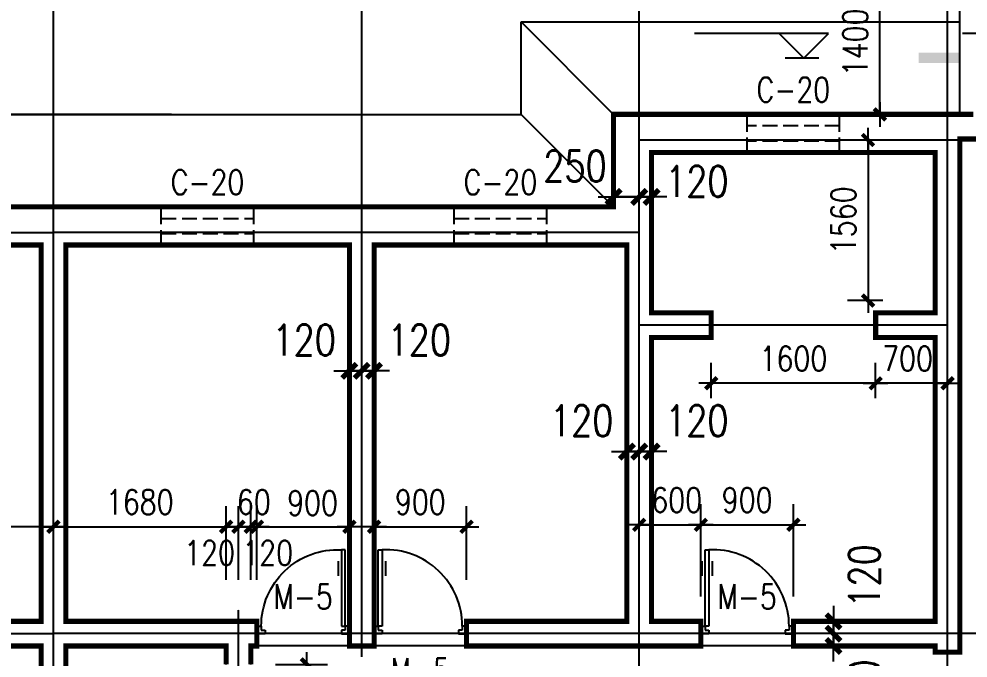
# Model space of a CAD drawing. Header units: millimetres. Extents: x -961 to 83139, y -328 to 41672.
# Drawn here: x 51208 to 60442, y 24946 to 31161 of the extents above; entities that cross this region are included whole.
import ezdxf
from ezdxf.enums import TextEntityAlignment as Align

# ---------------------------------------------------------------- set-up
doc = ezdxf.new("R2010")
doc.units = ezdxf.units.MM
doc.linetypes.add('DASH', pattern=[0.35, 0.25, -0.1])
doc.linetypes.add('DOTE', pattern=[2.42, 2, -0.2, 0.02, -0.2])
for name, color, linetype in [('COLUMN', 7, 'Continuous'), ('DOTE', 1, 'DOTE'), ('GROUND', 2, 'Continuous'), ('PUB_DIM', 3, 'Continuous'), ('PUB_WALL', 7, 'Continuous'), ('WALL', 9, 'Continuous'), ('WINDOW', 4, 'Continuous'), ('WINDOW_TEXT', 7, 'Continuous')]:
    doc.layers.add(name, color=color, linetype=linetype)
doc.styles.add('_SIMPLEX', font='SIMPLEX.shx', dxfattribs={"width": 0.8})
doc.styles.add('DIM_FONT', font='SIMPLEX.shx', dxfattribs={"width": 0.8})
doc.styles.add('SIMPLEX', font='SIMPLEX.SHX')
doc.dimstyles.new('AXIS', dxfattribs={"dimtxt": 300, "dimasz": 1, "dimexe": 250, "dimexo": 300, "dimgap": 150, "dimtad": 1, "dimdec": 0, "dimzin": 0, "dimdsep": 46, "dimtxsty": 'DIM_FONT', "dimblk": '_DIMX', "dimcen": 0.09, "dimse1": 1, "dimse2": 1, "dimclrt": 7, "dimadec": 0, "dimazin": 0, "dimtfac": 1, "dimtdec": 0, "dimtix": 1, "dimtmove": 2, "dimatfit": 3, "dimldrblk": '_DIMX', "dimfxl": 1, "dimtolj": 1, "dimtzin": 0, "dimarcsym": 0})
doc.dimstyles.new('DIMA80', dxfattribs={"dimscale": 0.8, "dimtxt": 300, "dimasz": 1, "dimexe": 250, "dimexo": 300, "dimgap": 150, "dimtad": 1, "dimdec": 0, "dimzin": 0, "dimdsep": 46, "dimtxsty": 'DIM_FONT', "dimblk": '_DIMX', "dimcen": 0.09, "dimse1": 1, "dimclrt": 7, "dimadec": 0, "dimazin": 0, "dimtfac": 1, "dimtdec": 0, "dimtix": 1, "dimtmove": 2, "dimatfit": 3, "dimldrblk": '_DIMX', "dimfxl": 1, "dimtolj": 1, "dimtzin": 0, "dimarcsym": 0})
doc.dimstyles.new('DIMB80', dxfattribs={"dimscale": 0.8, "dimtxt": 300, "dimasz": 1, "dimexe": 250, "dimexo": 300, "dimgap": 150, "dimtad": 1, "dimdec": 0, "dimzin": 0, "dimdsep": 46, "dimtxsty": 'DIM_FONT', "dimblk": '_DIMX', "dimcen": 0.09, "dimse2": 1, "dimclrt": 7, "dimadec": 0, "dimazin": 0, "dimtfac": 1, "dimtdec": 0, "dimtix": 1, "dimtmove": 2, "dimatfit": 3, "dimldrblk": '_DIMX', "dimfxl": 1, "dimtolj": 1, "dimtzin": 0, "dimarcsym": 0})
doc.dimstyles.new('DIMN80', dxfattribs={"dimscale": 0.8, "dimtxt": 300, "dimasz": 1, "dimexe": 250, "dimexo": 300, "dimgap": 150, "dimtad": 1, "dimdec": 0, "dimzin": 0, "dimdsep": 46, "dimtxsty": 'DIM_FONT', "dimblk": '_DIMX', "dimcen": 0.09, "dimclrt": 7, "dimadec": 0, "dimazin": 0, "dimtfac": 1, "dimtdec": 0, "dimtix": 1, "dimtmove": 2, "dimatfit": 3, "dimldrblk": '_DIMX', "dimfxl": 1, "dimtolj": 1, "dimtzin": 0, "dimarcsym": 0})

# ---------------------------------------------------------------- blocks, each defined once
blk = doc.blocks.new('_DIMX')
blk.add_line((-150, 0), (150, 0))
at = {"const_width": 50}
blk.add_lwpolyline([(-70, -70), (70, 70)], dxfattribs=at)
blk = doc.blocks.new('*D816')
at = {"layer": 'Defpoints', "color": 0}
for p in [(59542.7, 27617.5), (59542.7, 27233.7), (60242.7, 27233.7)]:
    blk.add_point(p, dxfattribs=at)
at = {"layer": 'PUB_DIM', "color": 0, "lineweight": -2}
for p, q in [((59542.7, 27473.7), (59542.7, 27817.5)), ((60241.9, 27617.5), (59543.5, 27617.5))]:
    blk.add_line(p, q, dxfattribs=at)
at = {"layer": 'PUB_DIM', "color": 0, "lineweight": -2, "xscale": 0.8, "yscale": 0.8, "zscale": 0.8, "rotation": 180}
blk.add_blockref('_DIMX', (59542.7, 27617.5), dxfattribs=at)
at = {"layer": 'PUB_DIM', "color": 0, "lineweight": -2, "xscale": 0.8, "yscale": 0.8, "zscale": 0.8}
blk.add_blockref('_DIMX', (60242.7, 27617.5), dxfattribs=at)
at = {"layer": 'PUB_DIM', "color": 7, "insert": (59853.6, 27857.5), "char_height": 240, "attachment_point": 5, "style": 'DIM_FONT'}
blk.add_mtext('\\A1;700', dxfattribs=at)
blk = doc.blocks.new('*D817')
at = {"layer": 'Defpoints', "color": 0}
for p in [(57942.7, 27617.5), (57942.7, 27233.7), (59542.7, 27233.7)]:
    blk.add_point(p, dxfattribs=at)
at = {"layer": 'PUB_DIM', "color": 0, "lineweight": -2}
for p, q in [((57942.7, 27473.7), (57942.7, 27817.5)), ((59542.7, 27473.7), (59542.7, 27817.5)), ((59541.9, 27617.5), (57943.5, 27617.5))]:
    blk.add_line(p, q, dxfattribs=at)
at = {"layer": 'PUB_DIM', "color": 0, "lineweight": -2, "xscale": 0.8, "yscale": 0.8, "zscale": 0.8, "rotation": 180}
blk.add_blockref('_DIMX', (57942.7, 27617.5), dxfattribs=at)
at = {"layer": 'PUB_DIM', "color": 0, "lineweight": -2, "xscale": 0.8, "yscale": 0.8, "zscale": 0.8}
blk.add_blockref('_DIMX', (59542.7, 27617.5), dxfattribs=at)
at = {"layer": 'PUB_DIM', "color": 7, "insert": (58742.7, 27857.5), "char_height": 240, "attachment_point": 5, "style": 'DIM_FONT'}
blk.add_mtext('\\A1;1600', dxfattribs=at)
blk = doc.blocks.new('M_A23MCU')
for p, q in [((-0.454, 0.081), (-0.454, 0.905)), ((-0.454, 0.905), (-0.413, 0.905)), ((-0.413, 0.905), (-0.413, 0.081)), ((-0.489, 0.782), (-0.489, 0.624)), ((-0.378, 0.782), (-0.378, 0.624)), ((-0.495, -0.002), (-0.495, 0.081)), ((-0.495, 0.081), (-0.454, 0.081)), ((-0.413, 0.081), (-0.454, 0.081)), ((-0.454, 0.081), (-0.454, 0.039)), ((-0.454, 0.039), (-0.413, 0.039)), ((-0.413, 0.039), (-0.413, -0.002)), ((0.412, 0.039), (0.412, -0.002)), ((0.453, 0.039), (0.412, 0.039)), ((0.453, 0.081), (0.453, 0.039)), ((0.494, 0.081), (0.453, 0.081)), ((0.494, -0.002), (0.494, 0.081)), ((-0.413, -0.002), (-0.495, -0.002)), ((-0.495, -0.002), (-0.495, -0.002)), ((0.412, -0.002), (0.494, -0.002)), ((0.494, -0.002), (0.494, -0.002))]:
    blk.add_line(p, q)
blk.add_arc((-0.372, 0.082), 0.825, 359.9283, 92.866)
blk = doc.blocks.new('*D833')
at = {"layer": 'Defpoints', "color": 0}
for p in [(54422.7, 26222.6), (53522.7, 25465.5), (54422.7, 25465.5)]:
    blk.add_point(p, dxfattribs=at)
at = {"layer": 'PUB_DIM', "color": 0, "lineweight": -2}
for p, q in [((53522.7, 25705.5), (53522.7, 26422.6)), ((53521.9, 26222.6), (53521.1, 26222.6)), ((53522.7, 26222.6), (54422.7, 26222.6)), ((54423.5, 26222.6), (54424.3, 26222.6))]:
    blk.add_line(p, q, dxfattribs=at)
at = {"layer": 'PUB_DIM', "color": 0, "lineweight": -2, "xscale": 0.8, "yscale": 0.8, "zscale": 0.8}
blk.add_blockref('_DIMX', (53522.7, 26222.6), dxfattribs=at)
at = {"layer": 'PUB_DIM', "color": 0, "lineweight": -2, "xscale": 0.8, "yscale": 0.8, "zscale": 0.8, "rotation": 180}
blk.add_blockref('_DIMX', (54422.7, 26222.6), dxfattribs=at)
at = {"layer": 'PUB_DIM', "color": 7, "insert": (54064.4, 26453.2), "char_height": 240, "attachment_point": 5, "style": 'DIM_FONT'}
blk.add_mtext('\\A1;900', dxfattribs=at)
blk = doc.blocks.new('*D835')
at = {"layer": 'Defpoints', "color": 0}
for p in [(53222.7, 26222.6), (51542.7, 25465.5), (53222.7, 25465.5)]:
    blk.add_point(p, dxfattribs=at)
at = {"layer": 'PUB_DIM', "color": 0, "lineweight": -2}
for p, q in [((53222.7, 25705.5), (53222.7, 26422.6)), ((51543.5, 26222.6), (53221.9, 26222.6))]:
    blk.add_line(p, q, dxfattribs=at)
at = {"layer": 'PUB_DIM', "color": 0, "lineweight": -2, "xscale": 0.8, "yscale": 0.8, "zscale": 0.8, "rotation": 180}
blk.add_blockref('_DIMX', (51542.7, 26222.6), dxfattribs=at)
at = {"layer": 'PUB_DIM', "color": 0, "lineweight": -2, "xscale": 0.8, "yscale": 0.8, "zscale": 0.8}
blk.add_blockref('_DIMX', (53222.7, 26222.6), dxfattribs=at)
at = {"layer": 'PUB_DIM', "color": 7, "insert": (52382.7, 26462.6), "char_height": 240, "attachment_point": 5, "style": 'DIM_FONT'}
blk.add_mtext('\\A1;1680', dxfattribs=at)
blk = doc.blocks.new('*D845')
at = {"layer": 'Defpoints', "color": 0}
for p in [(49862.7, 26222.6), (49862.7, 25465.5), (51542.7, 25465.5)]:
    blk.add_point(p, dxfattribs=at)
at = {"layer": 'PUB_DIM', "color": 0, "lineweight": -2}
for p, q in [((49862.7, 25705.5), (49862.7, 26422.6)), ((51541.9, 26222.6), (49863.5, 26222.6))]:
    blk.add_line(p, q, dxfattribs=at)
at = {"layer": 'PUB_DIM', "color": 0, "lineweight": -2, "xscale": 0.8, "yscale": 0.8, "zscale": 0.8, "rotation": 180}
blk.add_blockref('_DIMX', (49862.7, 26222.6), dxfattribs=at)
at = {"layer": 'PUB_DIM', "color": 0, "lineweight": -2, "xscale": 0.8, "yscale": 0.8, "zscale": 0.8}
blk.add_blockref('_DIMX', (51542.7, 26222.6), dxfattribs=at)
at = {"layer": 'PUB_DIM', "color": 7, "insert": (50702.7, 26462.6), "char_height": 240, "attachment_point": 5, "style": 'DIM_FONT'}
blk.add_mtext('\\A1;1680', dxfattribs=at)
blk = doc.blocks.new('*D847')
at = {"layer": 'Defpoints', "color": 0}
for p in [(53462.7, 24883.2), (54010, 24883.2), (53462.7, 23983.2)]:
    blk.add_point(p, dxfattribs=at)
at = {"layer": 'PUB_DIM', "color": 0, "lineweight": -2}
for p, q in [((53702.7, 24883.2), (54210, 24883.2)), ((54010, 23984), (54010, 24882.4)), ((53702.7, 23983.2), (54210, 23983.2))]:
    blk.add_line(p, q, dxfattribs=at)
at = {"layer": 'PUB_DIM', "color": 0, "lineweight": -2, "xscale": 0.8, "yscale": 0.8, "zscale": 0.8}
for p, rotation in [((54010, 24883.2), 90), ((54010, 23983.2), 270)]:
    blk.add_blockref('_DIMX', p, dxfattribs=dict(at, rotation=rotation))
at = {"layer": 'PUB_DIM', "color": 7, "insert": (53770, 24571.4), "char_height": 240, "attachment_point": 5, "rotation": 90, "style": 'DIM_FONT'}
blk.add_mtext('\\A1;900', dxfattribs=at)
blk = doc.blocks.new('*D851')
at = {"layer": 'Defpoints', "color": 0}
for p in [(53522.7, 26222.6), (53462.7, 25465.5), (53522.7, 25465.5)]:
    blk.add_point(p, dxfattribs=at)
at = {"layer": 'PUB_DIM', "color": 0, "lineweight": -2}
for p, q in [((53462.7, 25705.5), (53462.7, 26422.6)), ((53522.7, 25705.5), (53522.7, 26422.6)), ((53461.9, 26222.6), (53461.1, 26222.6)), ((53462.7, 26222.6), (53522.7, 26222.6)), ((53523.5, 26222.6), (53524.3, 26222.6))]:
    blk.add_line(p, q, dxfattribs=at)
at = {"layer": 'PUB_DIM', "color": 0, "lineweight": -2, "xscale": 0.8, "yscale": 0.8, "zscale": 0.8}
blk.add_blockref('_DIMX', (53462.7, 26222.6), dxfattribs=at)
at = {"layer": 'PUB_DIM', "color": 0, "lineweight": -2, "xscale": 0.8, "yscale": 0.8, "zscale": 0.8, "rotation": 180}
blk.add_blockref('_DIMX', (53522.7, 26222.6), dxfattribs=at)
at = {"layer": 'PUB_DIM', "color": 7, "insert": (53492.7, 26462.6), "char_height": 240, "attachment_point": 5, "style": 'DIM_FONT'}
blk.add_mtext('\\A1;60', dxfattribs=at)
blk = doc.blocks.new('*D852')
at = {"layer": 'Defpoints', "color": 0}
for p in [(53462.7, 26222.6), (53342.7, 25465.5), (53462.7, 25465.5)]:
    blk.add_point(p, dxfattribs=at)
at = {"layer": 'PUB_DIM', "color": 0, "lineweight": -2}
for p, q in [((53342.7, 25705.5), (53342.7, 26422.6)), ((53462.7, 25705.5), (53462.7, 26422.6)), ((53341.9, 26222.6), (53341.1, 26222.6)), ((53342.7, 26222.6), (53462.7, 26222.6)), ((53463.5, 26222.6), (53464.3, 26222.6))]:
    blk.add_line(p, q, dxfattribs=at)
at = {"layer": 'PUB_DIM', "color": 0, "lineweight": -2, "xscale": 0.8, "yscale": 0.8, "zscale": 0.8}
blk.add_blockref('_DIMX', (53342.7, 26222.6), dxfattribs=at)
at = {"layer": 'PUB_DIM', "color": 0, "lineweight": -2, "xscale": 0.8, "yscale": 0.8, "zscale": 0.8, "rotation": 180}
blk.add_blockref('_DIMX', (53462.7, 26222.6), dxfattribs=at)
at = {"layer": 'PUB_DIM', "color": 7, "insert": (53628, 25968.8), "char_height": 240, "attachment_point": 5, "style": 'DIM_FONT'}
blk.add_mtext('\\A1;120', dxfattribs=at)
blk = doc.blocks.new('*D853')
at = {"layer": 'Defpoints', "color": 0}
for p in [(53342.7, 26222.6), (53222.7, 25465.5), (53342.7, 25465.5)]:
    blk.add_point(p, dxfattribs=at)
at = {"layer": 'PUB_DIM', "color": 0, "lineweight": -2}
for p, q in [((53222.7, 25705.5), (53222.7, 26422.6)), ((53342.7, 25705.5), (53342.7, 26422.6)), ((53221.9, 26222.6), (53221.1, 26222.6)), ((53222.7, 26222.6), (53342.7, 26222.6)), ((53343.5, 26222.6), (53344.3, 26222.6))]:
    blk.add_line(p, q, dxfattribs=at)
at = {"layer": 'PUB_DIM', "color": 0, "lineweight": -2, "xscale": 0.8, "yscale": 0.8, "zscale": 0.8}
blk.add_blockref('_DIMX', (53222.7, 26222.6), dxfattribs=at)
at = {"layer": 'PUB_DIM', "color": 0, "lineweight": -2, "xscale": 0.8, "yscale": 0.8, "zscale": 0.8, "rotation": 180}
blk.add_blockref('_DIMX', (53342.7, 26222.6), dxfattribs=at)
at = {"layer": 'PUB_DIM', "color": 7, "insert": (53062.3, 25968.8), "char_height": 240, "attachment_point": 5, "style": 'DIM_FONT'}
blk.add_mtext('\\A1;120', dxfattribs=at)
blk = doc.blocks.new('*D858')
at = {"layer": 'Defpoints', "color": 0}
for p in [(59132.8, 25183.2), (59132.8, 25183.2), (59132.8, 25063.2)]:
    blk.add_point(p, dxfattribs=at)
at = {"layer": 'PUB_DIM', "color": 0, "lineweight": -2}
for p, q in [((59132.8, 25184.2), (59132.8, 25185.2)), ((59132.8, 25063.2), (59132.8, 25183.2)), ((59132.8, 25062.2), (59132.8, 25061.2))]:
    blk.add_line(p, q, dxfattribs=at)
for p, rotation in [((59132.8, 25183.2), 270), ((59132.8, 25063.2), 90)]:
    blk.add_blockref('_DIMX', p, dxfattribs=dict(at, rotation=rotation))
at = {"layer": 'PUB_DIM', "color": 7, "insert": (59432.8, 24623.2), "char_height": 300, "attachment_point": 5, "rotation": 90, "style": 'DIM_FONT'}
blk.add_mtext('\\A1;120', dxfattribs=at)
blk = doc.blocks.new('*D859')
at = {"layer": 'Defpoints', "color": 0}
for p in [(59132.8, 25303.2), (59132.8, 25303.2), (59132.8, 25183.2)]:
    blk.add_point(p, dxfattribs=at)
at = {"layer": 'PUB_DIM', "color": 0, "lineweight": -2}
for p, q in [((59132.8, 25304.2), (59132.8, 25305.2)), ((59132.8, 25183.2), (59132.8, 25303.2)), ((59132.8, 25182.2), (59132.8, 25181.2))]:
    blk.add_line(p, q, dxfattribs=at)
for p, rotation in [((59132.8, 25303.2), 270), ((59132.8, 25183.2), 90)]:
    blk.add_blockref('_DIMX', p, dxfattribs=dict(at, rotation=rotation))
at = {"layer": 'PUB_DIM', "color": 7, "insert": (59432.8, 25743.2), "char_height": 300, "attachment_point": 5, "rotation": 90, "style": 'DIM_FONT'}
blk.add_mtext('\\A1;120', dxfattribs=at)
blk = doc.blocks.new('*D861')
at = {"layer": 'Defpoints', "color": 0}
for p in [(57242.7, 26953.7), (57242.7, 26953.7), (57362.7, 26953.7)]:
    blk.add_point(p, dxfattribs=at)
at = {"layer": 'PUB_DIM', "color": 0, "lineweight": -2}
for p, q in [((57241.7, 26953.7), (57240.7, 26953.7)), ((57362.7, 26953.7), (57242.7, 26953.7)), ((57363.7, 26953.7), (57364.7, 26953.7))]:
    blk.add_line(p, q, dxfattribs=at)
blk.add_blockref('_DIMX', (57242.7, 26953.7), dxfattribs=at)
at = {"layer": 'PUB_DIM', "color": 0, "lineweight": -2, "rotation": 180}
blk.add_blockref('_DIMX', (57362.7, 26953.7), dxfattribs=at)
at = {"layer": 'PUB_DIM', "color": 7, "insert": (57802.7, 27253.7), "char_height": 300, "attachment_point": 5, "style": 'DIM_FONT'}
blk.add_mtext('\\A1;120', dxfattribs=at)
blk = doc.blocks.new('*D862')
at = {"layer": 'Defpoints', "color": 0}
for p in [(58742.8, 26241.6), (57842.8, 25303.2), (58742.8, 25303.2)]:
    blk.add_point(p, dxfattribs=at)
at = {"layer": 'PUB_DIM', "color": 0, "lineweight": -2}
for p, q in [((57842.8, 25543.2), (57842.8, 26441.6)), ((58742.8, 25543.2), (58742.8, 26441.6)), ((57843.6, 26241.6), (58742, 26241.6))]:
    blk.add_line(p, q, dxfattribs=at)
at = {"layer": 'PUB_DIM', "color": 0, "lineweight": -2, "xscale": 0.8, "yscale": 0.8, "zscale": 0.8, "rotation": 180}
blk.add_blockref('_DIMX', (57842.8, 26241.6), dxfattribs=at)
at = {"layer": 'PUB_DIM', "color": 0, "lineweight": -2, "xscale": 0.8, "yscale": 0.8, "zscale": 0.8}
blk.add_blockref('_DIMX', (58742.8, 26241.6), dxfattribs=at)
at = {"layer": 'PUB_DIM', "color": 7, "insert": (58292.8, 26481.6), "char_height": 240, "attachment_point": 5, "style": 'DIM_FONT'}
blk.add_mtext('\\A1;900', dxfattribs=at)
blk = doc.blocks.new('*D863')
at = {"layer": 'Defpoints', "color": 0}
for p in [(57842.8, 26241.6), (57242.8, 25303.2), (57842.8, 25303.2)]:
    blk.add_point(p, dxfattribs=at)
at = {"layer": 'PUB_DIM', "color": 0, "lineweight": -2}
for p, q in [((57842.8, 25543.2), (57842.8, 26441.6)), ((57243.6, 26241.6), (57842, 26241.6))]:
    blk.add_line(p, q, dxfattribs=at)
at = {"layer": 'PUB_DIM', "color": 0, "lineweight": -2, "xscale": 0.8, "yscale": 0.8, "zscale": 0.8, "rotation": 180}
blk.add_blockref('_DIMX', (57242.8, 26241.6), dxfattribs=at)
at = {"layer": 'PUB_DIM', "color": 0, "lineweight": -2, "xscale": 0.8, "yscale": 0.8, "zscale": 0.8}
blk.add_blockref('_DIMX', (57842.8, 26241.6), dxfattribs=at)
at = {"layer": 'PUB_DIM', "color": 7, "insert": (57607.4, 26481.6), "char_height": 240, "attachment_point": 5, "style": 'DIM_FONT'}
blk.add_mtext('\\A1;600', dxfattribs=at)
blk = doc.blocks.new('M_A6')
blk.add_line((0.5, 0), (0.5, 0))
blk = doc.blocks.new('*D864')
at = {"layer": 'Defpoints', "color": 0}
for p in [(55562.7, 26222.6), (54662.7, 25465.5), (55562.7, 25465.5)]:
    blk.add_point(p, dxfattribs=at)
at = {"layer": 'PUB_DIM', "color": 0, "lineweight": -2}
for p, q in [((55562.7, 25705.5), (55562.7, 26422.6)), ((54663.5, 26222.6), (55561.9, 26222.6))]:
    blk.add_line(p, q, dxfattribs=at)
at = {"layer": 'PUB_DIM', "color": 0, "lineweight": -2, "xscale": 0.8, "yscale": 0.8, "zscale": 0.8, "rotation": 180}
blk.add_blockref('_DIMX', (54662.7, 26222.6), dxfattribs=at)
at = {"layer": 'PUB_DIM', "color": 0, "lineweight": -2, "xscale": 0.8, "yscale": 0.8, "zscale": 0.8}
blk.add_blockref('_DIMX', (55562.7, 26222.6), dxfattribs=at)
at = {"layer": 'PUB_DIM', "color": 7, "insert": (55112.7, 26462.6), "char_height": 240, "attachment_point": 5, "style": 'DIM_FONT'}
blk.add_mtext('\\A1;900', dxfattribs=at)
blk = doc.blocks.new('*D868')
at = {"layer": 'Defpoints', "color": 0}
for p in [(57122.7, 26953.7), (57122.7, 26953.7), (57242.7, 26953.7)]:
    blk.add_point(p, dxfattribs=at)
at = {"layer": 'PUB_DIM', "color": 0, "lineweight": -2}
for p, q in [((57121.7, 26953.7), (57120.7, 26953.7)), ((57242.7, 26953.7), (57122.7, 26953.7)), ((57243.7, 26953.7), (57244.7, 26953.7))]:
    blk.add_line(p, q, dxfattribs=at)
blk.add_blockref('_DIMX', (57122.7, 26953.7), dxfattribs=at)
at = {"layer": 'PUB_DIM', "color": 0, "lineweight": -2, "rotation": 180}
blk.add_blockref('_DIMX', (57242.7, 26953.7), dxfattribs=at)
at = {"layer": 'PUB_DIM', "color": 7, "insert": (56682.7, 27253.7), "char_height": 300, "attachment_point": 5, "style": 'DIM_FONT'}
blk.add_mtext('\\A1;120', dxfattribs=at)
blk = doc.blocks.new('*D760')
at = {"layer": 'Defpoints', "color": 0}
for p in [(54542.7, 27738.8), (54542.7, 27738.8), (54662.7, 27738.8)]:
    blk.add_point(p, dxfattribs=at)
at = {"layer": 'PUB_DIM', "color": 0, "lineweight": -2}
for p, q in [((54541.7, 27738.8), (54540.7, 27738.8)), ((54662.7, 27738.8), (54542.7, 27738.8)), ((54663.7, 27738.8), (54664.7, 27738.8))]:
    blk.add_line(p, q, dxfattribs=at)
blk.add_blockref('_DIMX', (54542.7, 27738.8), dxfattribs=at)
at = {"layer": 'PUB_DIM', "color": 0, "lineweight": -2, "rotation": 180}
blk.add_blockref('_DIMX', (54662.7, 27738.8), dxfattribs=at)
at = {"layer": 'PUB_DIM', "color": 7, "insert": (55102.7, 28038.8), "char_height": 300, "attachment_point": 5, "style": 'DIM_FONT'}
blk.add_mtext('\\A1;120', dxfattribs=at)
blk = doc.blocks.new('*D761')
at = {"layer": 'Defpoints', "color": 0}
for p in [(54422.7, 27738.8), (54422.7, 27738.8), (54542.7, 27738.8)]:
    blk.add_point(p, dxfattribs=at)
at = {"layer": 'PUB_DIM', "color": 0, "lineweight": -2}
for p, q in [((54421.7, 27738.8), (54420.7, 27738.8)), ((54542.7, 27738.8), (54422.7, 27738.8)), ((54543.7, 27738.8), (54544.7, 27738.8))]:
    blk.add_line(p, q, dxfattribs=at)
blk.add_blockref('_DIMX', (54422.7, 27738.8), dxfattribs=at)
at = {"layer": 'PUB_DIM', "color": 0, "lineweight": -2, "rotation": 180}
blk.add_blockref('_DIMX', (54542.7, 27738.8), dxfattribs=at)
at = {"layer": 'PUB_DIM', "color": 7, "insert": (53982.7, 28038.8), "char_height": 300, "attachment_point": 5, "style": 'DIM_FONT'}
blk.add_mtext('\\A1;120', dxfattribs=at)
blk = doc.blocks.new('_GCBLK')
at = {"linetype": 'DASH'}
for p, q in [((-0.5, -0.5), (-0.5, 0.5)), ((0.5, -0.5), (0.5, 0.5)), ((-0.5, 0.2), (0.5, 0.2)), ((-0.5, -0.2), (0.5, -0.2))]:
    blk.add_line(p, q, dxfattribs=at)
at = {"layer": 'WINDOW_TEXT', "style": 'SIMPLEX', "flags": 9}
blk.add_attdef('A', text='', height=1, dxfattribs=at).set_placement((0, 1.5), align=Align.MIDDLE)
blk = doc.blocks.new('*D764')
at = {"layer": 'Defpoints', "color": 0}
for p in [(57242.7, 29430.8), (57242.7, 29430.8), (57362.7, 29430.8)]:
    blk.add_point(p, dxfattribs=at)
at = {"layer": 'PUB_DIM', "color": 0, "lineweight": -2}
for p, q in [((57241.7, 29430.8), (57240.7, 29430.8)), ((57362.7, 29430.8), (57242.7, 29430.8)), ((57363.7, 29430.8), (57364.7, 29430.8))]:
    blk.add_line(p, q, dxfattribs=at)
blk.add_blockref('_DIMX', (57242.7, 29430.8), dxfattribs=at)
at = {"layer": 'PUB_DIM', "color": 0, "lineweight": -2, "rotation": 180}
blk.add_blockref('_DIMX', (57362.7, 29430.8), dxfattribs=at)
at = {"layer": 'PUB_DIM', "color": 7, "insert": (57802.7, 29581.8), "char_height": 300, "attachment_point": 5, "style": 'DIM_FONT'}
blk.add_mtext('\\A1;120', dxfattribs=at)
blk = doc.blocks.new('*D765')
at = {"layer": 'Defpoints', "color": 0}
for p in [(59853.8, 29983.2), (59468.8, 28423.2), (59853.8, 28423.2)]:
    blk.add_point(p, dxfattribs=at)
at = {"layer": 'PUB_DIM', "color": 0, "lineweight": -2}
for p, q in [((59468.8, 29982.4), (59468.8, 28424)), ((59613.8, 28423.2), (59268.8, 28423.2))]:
    blk.add_line(p, q, dxfattribs=at)
at = {"layer": 'PUB_DIM', "color": 0, "lineweight": -2, "xscale": 0.8, "yscale": 0.8, "zscale": 0.8}
for p, rotation in [((59468.8, 29983.2), 90), ((59468.8, 28423.2), 270)]:
    blk.add_blockref('_DIMX', p, dxfattribs=dict(at, rotation=rotation))
at = {"layer": 'PUB_DIM', "color": 7, "insert": (59228.8, 29203.2), "char_height": 240, "attachment_point": 5, "rotation": 90, "style": 'DIM_FONT'}
blk.add_mtext('\\A1;1560', dxfattribs=at)
blk = doc.blocks.new('*D766')
at = {"layer": 'Defpoints', "color": 0}
for p in [(59584.2, 31633.2), (60122.7, 31633.2), (60122.7, 30233.2)]:
    blk.add_point(p, dxfattribs=at)
at = {"layer": 'PUB_DIM', "color": 0, "lineweight": -2}
for p, q in [((59882.7, 31633.2), (59384.2, 31633.2)), ((59584.2, 30234), (59584.2, 31632.4))]:
    blk.add_line(p, q, dxfattribs=at)
at = {"layer": 'PUB_DIM', "color": 0, "lineweight": -2, "xscale": 0.8, "yscale": 0.8, "zscale": 0.8}
for p, rotation in [((59584.2, 31633.2), 90), ((59584.2, 30233.2), 270)]:
    blk.add_blockref('_DIMX', p, dxfattribs=dict(at, rotation=rotation))
at = {"layer": 'PUB_DIM', "color": 7, "insert": (59344.2, 30933.2), "char_height": 240, "attachment_point": 5, "rotation": 90, "style": 'DIM_FONT'}
blk.add_mtext('\\A1;1400', dxfattribs=at)
blk = doc.blocks.new('_FZH')
blk.add_solid([(-0.5, -0.5), (-0.5, 0.5), (0.5, -0.5), (0.5, 0.5)])
blk = doc.blocks.new('*D768')
at = {"layer": 'Defpoints', "color": 0}
for p in [(56992.7, 29430.8), (56992.7, 29430.8), (57242.7, 29430.8)]:
    blk.add_point(p, dxfattribs=at)
at = {"layer": 'PUB_DIM', "color": 0, "lineweight": -2}
for p, q in [((56991.7, 29430.8), (56990.7, 29430.8)), ((57242.7, 29430.8), (56992.7, 29430.8)), ((57243.7, 29430.8), (57244.7, 29430.8))]:
    blk.add_line(p, q, dxfattribs=at)
blk.add_blockref('_DIMX', (56992.7, 29430.8), dxfattribs=at)
at = {"layer": 'PUB_DIM', "color": 0, "lineweight": -2, "rotation": 180}
blk.add_blockref('_DIMX', (57242.7, 29430.8), dxfattribs=at)
at = {"layer": 'PUB_DIM', "color": 7, "insert": (56617.7, 29730.8), "char_height": 300, "attachment_point": 5, "style": 'DIM_FONT'}
blk.add_mtext('\\A1;250', dxfattribs=at)

msp = doc.modelspace()

# ---------------------------------------------------------------- linework, layer by layer
at = {"color": 2}
msp.add_line((60362.7, 30233.2), (60362.7, 31633.2), dxfattribs=at)
at = {"layer": 'DOTE'}
for p, q in [((51542.7, 15533.2), (51542.7, 32751.7)), ((51542.7, 15533.2), (51542.7, 32751.7)), ((54542.7, 24955.9), (54542.7, 32751.7)), ((57242.7, 24819), (57242.7, 32751.7)), ((60242.7, 23360.3), (60242.7, 32751.7)), ((65642.7, 29983.2), (57242.7, 29983.2)), ((45842.7, 29083.2), (51542.7, 29083.2)), ((57242.7, 29083.2), (51542.7, 29083.2)), ((60242.7, 28183.2), (57242.7, 28183.2)), ((53342.7, 21883.2), (53342.7, 25415.1)), ((31742.7, 25183.2), (51542.7, 25183.2)), ((71342.7, 25183.2), (51542.7, 25183.2))]:
    msp.add_line(p, q, dxfattribs=at)
at = {"layer": 'GROUND'}
for p, q in [((56092.7, 30233.2), (56092.7, 31133.2)), ((56092.7, 31133.2), (60362.7, 31133.2)), ((56992.7, 30233.2), (56092.7, 31133.2)), ((52692.7, 30233.2), (46992.7, 30233.2)), ((50392.7, 30233.2), (56092.7, 30233.2)), ((56992.7, 29333.2), (56092.7, 30233.2))]:
    msp.add_line(p, q, dxfattribs=at)
at = {"layer": 'PUB_DIM'}
for p, q in [((58844.7, 31021.1), (57779.5, 31021.1)), ((58604.7, 31021.1), (58844.7, 30781.1)), ((59084.7, 31021.1), (58604.7, 31021.1)), ((58844.7, 30781.1), (59084.7, 31021.1)), ((61454, 31021.1), (60388.9, 31021.1)), ((58990.2, 30781.1), (58661.8, 30781.1))]:
    msp.add_line(p, q, dxfattribs=at)
at = {"layer": 'PUB_WALL', "const_width": 50}
for points in [[(51422.7, 29333.2), (56992.7, 29333.2), (56992.7, 30233.2), (60492.7, 30233.2)], [(60692.7, 29993.2), (60362.7, 29993.2), (60362.7, 25003.2), (60122.7, 25003.2), (60122.7, 25063.2), (58742.7, 25063.2), (58742.7, 25303.2), (60122.7, 25303.2), (60122.7, 28063.2), (59542.7, 28063.2), (59542.7, 28303.2), (60122.7, 28303.2), (60122.7, 28963.2), (60122.7, 29863.2), (57362.7, 29863.2), (57362.7, 28963.2), (57362.7, 28303.2), (57942.7, 28303.2), (57942.7, 28063.2), (57362.7, 28063.2), (57362.7, 25303.2), (57842.7, 25303.2), (57842.7, 25063.2), (55562.7, 25063.2), (55562.7, 25303.2), (57122.7, 25303.2), (57122.7, 28963.2), (54662.7, 28963.2), (54662.7, 25303.2), (54662.7, 25063.2), (54422.7, 25063.2), (54422.7, 25303.2), (54422.7, 28963.2), (51662.7, 28963.2), (51662.7, 25303.2), (53522.7, 25303.2), (53522.7, 25063.2), (53462.7, 25063.2), (53462.7, 24883.2)], [(51662.7, 29333.2), (46092.7, 29333.2)], [(48662.7, 28963.2), (51422.7, 28963.2), (51422.7, 25303.2), (49562.7, 25303.2)], [(49862.7, 25063.2), (51422.7, 25063.2), (51422.7, 22003.2), (49922.7, 22003.2)], [(53222.7, 24883.2), (53222.7, 25063.2), (51662.7, 25063.2), (51662.7, 22003.2)]]:
    msp.add_lwpolyline(points, dxfattribs=at)
at = {"layer": 'WALL'}
for p, q in [((56992.7, 30233.2), (56992.7, 29333.2)), ((60492.7, 30233.2), (56992.7, 30233.2)), ((60362.7, 29993.2), (60362.7, 25003.2)), ((60692.7, 29993.2), (60362.7, 29993.2)), ((57362.7, 29863.2), (57362.7, 28963.2)), ((60122.7, 29863.2), (57362.7, 29863.2)), ((60122.7, 28963.2), (60122.7, 29863.2)), ((51662.7, 29333.2), (46092.7, 29333.2)), ((51422.7, 29333.2), (56992.7, 29333.2)), ((51422.7, 28963.2), (48662.7, 28963.2)), ((51422.7, 25303.2), (51422.7, 28963.2)), ((51662.7, 25303.2), (51662.7, 28963.2)), ((51662.7, 28963.2), (54422.7, 28963.2)), ((54422.7, 25303.2), (54422.7, 28963.2)), ((54662.7, 25303.2), (54662.7, 28963.2)), ((54662.7, 28963.2), (57122.7, 28963.2)), ((57122.7, 28963.2), (57122.7, 25303.2)), ((57362.7, 28963.2), (57362.7, 28303.2)), ((57362.7, 28303.2), (57942.7, 28303.2)), ((57942.7, 28303.2), (57942.7, 28063.2)), ((59542.7, 28303.2), (60122.7, 28303.2)), ((59542.7, 28303.2), (59542.7, 28063.2)), ((57362.7, 28063.2), (57362.7, 25303.2)), ((57362.7, 28063.2), (57942.7, 28063.2)), ((59542.7, 28063.2), (60122.7, 28063.2)), ((60122.7, 25303.2), (60122.7, 28063.2)), ((51422.7, 25303.2), (49562.7, 25303.2)), ((51662.7, 25303.2), (53522.7, 25303.2)), ((53522.7, 25303.2), (53522.7, 25063.2)), ((54422.7, 25303.2), (54422.7, 25063.2)), ((54662.7, 25303.2), (54662.7, 25063.2)), ((55562.7, 25303.2), (55562.7, 25063.2)), ((55562.7, 25303.2), (57122.7, 25303.2)), ((57362.7, 25303.2), (57842.7, 25303.2)), ((57842.7, 25303.2), (57842.7, 25063.2)), ((58742.7, 25303.2), (60122.7, 25303.2)), ((58742.7, 25303.2), (58742.7, 25063.2)), ((49862.7, 25063.2), (51422.7, 25063.2)), ((51422.7, 22003.2), (51422.7, 25063.2)), ((51662.7, 22003.2), (51662.7, 25063.2)), ((53222.7, 25063.2), (51662.7, 25063.2)), ((53222.7, 24883.2), (53222.7, 25063.2)), ((53462.7, 25063.2), (53522.7, 25063.2)), ((53462.7, 24883.2), (53462.7, 25063.2)), ((54422.7, 25063.2), (54662.7, 25063.2)), ((55562.7, 25063.2), (57842.7, 25063.2)), ((58742.7, 25063.2), (60122.7, 25063.2)), ((60122.7, 25003.2), (60122.7, 25063.2)), ((60362.7, 25003.2), (60122.7, 25003.2))]:
    msp.add_line(p, q, dxfattribs=at)
at = {"layer": 'WINDOW'}
for p, q in [((54422.7, 25063.2), (53522.7, 25063.2)), ((55562.7, 25063.2), (54662.7, 25063.2)), ((58742.7, 25063.2), (57842.7, 25063.2))]:
    msp.add_line(p, q, dxfattribs=at)

# ---------------------------------------------------------------- block references
at = {"layer": 'COLUMN', "xscale": -400, "yscale": 100, "zscale": 400}
msp.add_blockref('_FZH', (60162.7, 30783.2), dxfattribs=at)
at = {"layer": 'WINDOW'}
ref = msp.add_blockref('_GCBLK', (58742.7, 30048.2), dxfattribs=dict(at, xscale=-900, yscale=370, zscale=900))
ref.add_attrib('A', 'C-20', dxfattribs={"layer": 'WINDOW_TEXT', "height": 240, "style": '_SIMPLEX', "width": 0.8, "flags": 8}).set_placement((58742.7, 30473.2), align=Align.MIDDLE)
ref = msp.add_blockref('_GCBLK', (53042.7, 29148.2), dxfattribs=dict(at, xscale=900, yscale=370, zscale=900))
ref.add_attrib('A', 'C-20', dxfattribs={"layer": 'WINDOW_TEXT', "height": 240, "style": '_SIMPLEX', "width": 0.8, "flags": 8}).set_placement((53042.7, 29573.2), align=Align.MIDDLE)
ref = msp.add_blockref('_GCBLK', (55892.7, 29148.2), dxfattribs=dict(at, xscale=900, yscale=370, zscale=900))
ref.add_attrib('A', 'C-20', dxfattribs={"layer": 'WINDOW_TEXT', "height": 240, "style": '_SIMPLEX', "width": 0.8, "flags": 8}).set_placement((55892.7, 29573.2), align=Align.MIDDLE)
for p, xscale, yscale, zscale, rotation in [((58742.7, 28183.2), 1600, 1600, 1600, 180), ((60242.7, 24403.2), 1200, -1200, 1200, 90)]:
    msp.add_blockref('M_A6', p, dxfattribs=dict(at, xscale=xscale, yscale=yscale, zscale=zscale, rotation=rotation))
ref = msp.add_blockref('M_A23MCU', (53972.7, 25183.2), dxfattribs=dict(at, xscale=900, yscale=-900, zscale=900, rotation=180))
ref.add_attrib('A', 'M-5', dxfattribs={"layer": 'WINDOW_TEXT', "height": 240, "style": '_SIMPLEX', "width": 0.8, "flags": 8}).set_placement((53972.7, 25543.2), align=Align.MIDDLE)
ref = msp.add_blockref('M_A23MCU', (55112.7, 25183.2), dxfattribs=dict(at, xscale=-900, yscale=-900, zscale=900, rotation=180))
ref.add_attrib('A', 'M-5', dxfattribs={"layer": 'WINDOW_TEXT', "height": 240, "style": '_SIMPLEX', "width": 0.8, "flags": 8}).set_placement((55112.7, 24823.2), align=Align.MIDDLE)
ref = msp.add_blockref('M_A23MCU', (58292.7, 25183.2), dxfattribs=dict(at, xscale=-900, yscale=-900, zscale=900, rotation=180))
ref.add_attrib('A', 'M-5', dxfattribs={"layer": 'WINDOW_TEXT', "height": 240, "style": '_SIMPLEX', "width": 0.8, "flags": 8}).set_placement((58292.7, 25543.2), align=Align.MIDDLE)

# ---------------------------------------------------------------- dimensions: what is measured, and where the dimension line sits
at = {"layer": 'PUB_DIM'}
for p1, p2, distance, dimstyle, picture, middle in [((60122.7, 30233.2), (60122.7, 31633.2), 538.6, 'DIMA80', '*D766', (59344.2, 30933.2)), ((59853.8, 29983.2), (59853.8, 28423.2), -384.9, 'DIMA80', '*D765', (59228.8, 29203.2)), ((59542.7, 27233.7), (57942.7, 27233.7), -383.9, 'DIMN80', '*D817', (58742.7, 27857.5)), ((51542.7, 25465.5), (49862.7, 25465.5), -757.1, 'DIMA80', '*D845', (50702.7, 26462.6)), ((51542.7, 25465.5), (53222.7, 25465.5), 757.1, 'DIMA80', '*D835', (52382.7, 26462.6)), ((53462.7, 25465.5), (53522.7, 25465.5), 757.1, 'DIMN80', '*D851', (53492.7, 26462.6)), ((54662.7, 25465.5), (55562.7, 25465.5), 757.1, 'DIMA80', '*D864', (55112.7, 26462.6)), ((57842.8, 25303.2), (58742.8, 25303.2), 938.4, 'DIMN80', '*D862', (58292.8, 26481.6))]:
    dim = msp.add_aligned_dim(p1=p1, p2=p2, distance=distance, dimstyle=dimstyle, dxfattribs=at)
    dim.commit()
    dim.dimension.update_dxf_attribs({"geometry": picture, "text_midpoint": middle})
for base, p1, p2, picture, middle in [((56992.7, 29430.8), (57242.7, 29430.8), (56992.7, 29430.8), '*D768', (56617.7, 29730.8)), ((54422.7, 27738.8), (54542.7, 27738.8), (54422.7, 27738.8), '*D761', (53982.7, 28038.8)), ((57122.7, 26953.7), (57242.7, 26953.7), (57122.7, 26953.7), '*D868', (56682.7, 27253.7))]:
    dim = msp.add_linear_dim(base=base, p1=p1, p2=p2, dimstyle='AXIS', dxfattribs=at)
    dim.commit()
    dim.dimension.update_dxf_attribs({"geometry": picture, "text_midpoint": middle, "dimtype": 160})
for base, p1, p2, angle, dimstyle, picture, middle, dimtype in [((57242.7, 29430.8), (57362.7, 29430.8), (57242.7, 29430.8), 180, 'AXIS', '*D764', (57802.7, 29581.8), 161), ((54542.7, 27738.8), (54662.7, 27738.8), (54542.7, 27738.8), 180, 'AXIS', '*D760', (55102.7, 28038.8), 161), ((59542.7, 27617.5), (60242.7, 27233.7), (59542.7, 27233.7), 180, 'DIMA80', '*D816', (59853.6, 27857.5), 161), ((57242.7, 26953.7), (57362.7, 26953.7), (57242.7, 26953.7), 180, 'AXIS', '*D861', (57802.7, 27253.7), 161), ((54422.7, 26222.6), (53522.7, 25465.5), (54422.7, 25465.5), 0, 'DIMB80', '*D833', (54064.4, 26453.2), 161), ((57842.8, 26241.6), (57242.8, 25303.2), (57842.8, 25303.2), 0, 'DIMA80', '*D863', (57607.4, 26481.6), 161), ((53342.7, 26222.6), (53222.7, 25465.5), (53342.7, 25465.5), 0, 'DIMN80', '*D853', (53062.3, 25968.8), 161), ((53462.7, 26222.6), (53342.7, 25465.5), (53462.7, 25465.5), 0, 'DIMN80', '*D852', (53628, 25968.8), 161), ((59132.8, 25303.2), (59132.8, 25183.2), (59132.8, 25303.2), 270, 'AXIS', '*D859', (59432.8, 25743.2), 160), ((59132.8, 25183.2), (59132.8, 25063.2), (59132.8, 25183.2), 90, 'AXIS', '*D858', (59432.8, 24623.2), 161), ((54010, 24883.2), (53462.7, 23983.2), (53462.7, 24883.2), 90, 'DIMN80', '*D847', (53770, 24571.4), 161)]:
    dim = msp.add_linear_dim(base=base, p1=p1, p2=p2, angle=angle, dimstyle=dimstyle, dxfattribs=at)
    dim.commit()
    dim.dimension.update_dxf_attribs({"geometry": picture, "text_midpoint": middle, "dimtype": dimtype})

doc.saveas('drawing.dxf')
